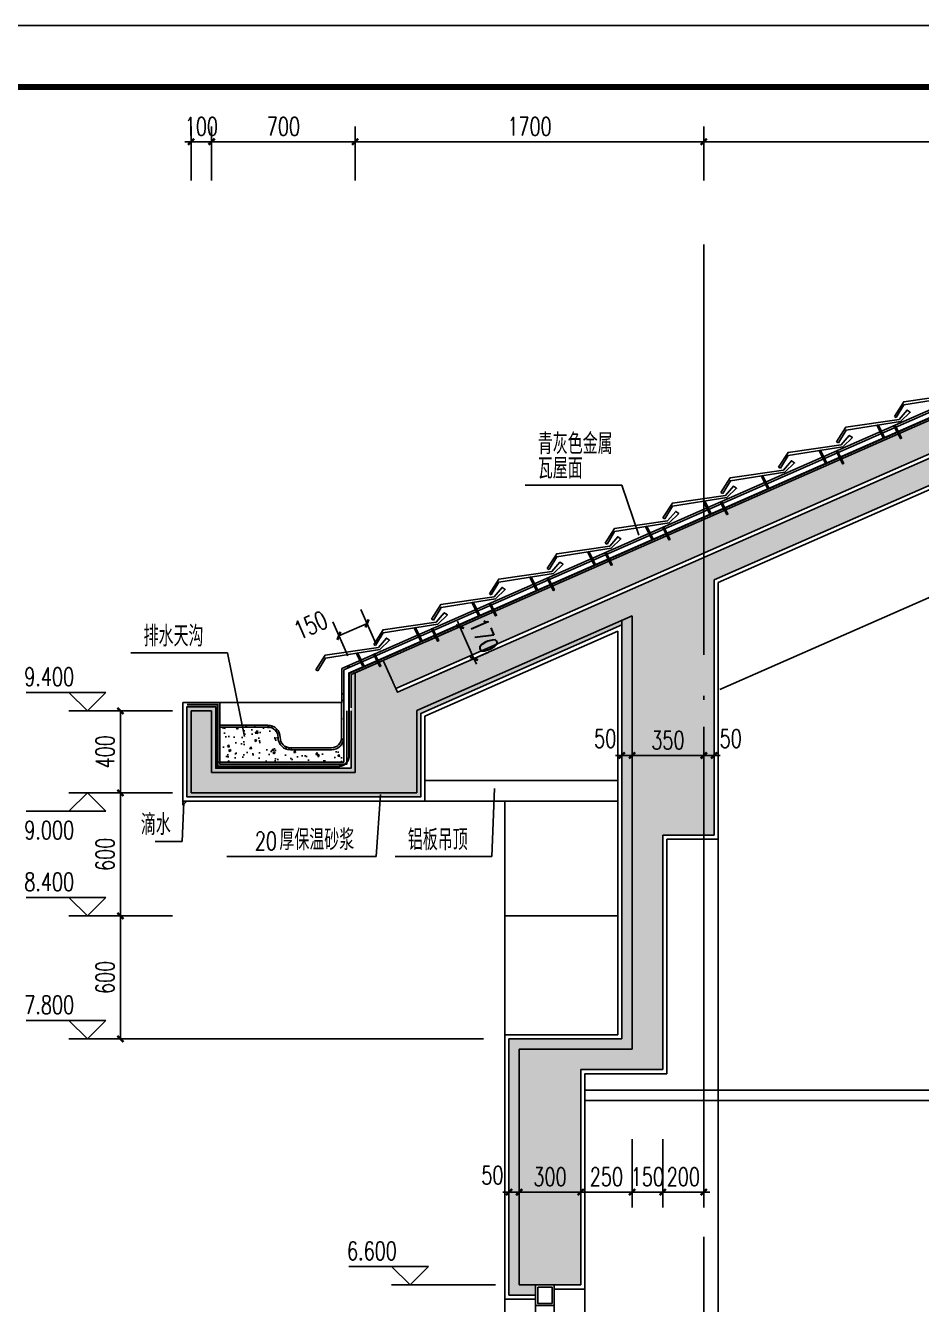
# Model space of a CAD drawing. Extents: x 63793 to 231107, y 20849 to 337643.
# Drawn here: x 143463 to 147831, y 53604 to 59841 of the extents above; entities that cross this region are included whole.
import ezdxf

# ---------------------------------------------------------------- set-up
doc = ezdxf.new("R2010")
doc.units = 0
doc.header["$LTSCALE"] = 1000
doc.header["$MEASUREMENT"] = 0
for name, pattern in [('CONTINOUS', [0]), ('DASH', [0.35, 0.25, -0.1]), ('DOTE', [2.42, 2, -0.2, 0.02, -0.2])]:
    doc.linetypes.add(name, pattern=pattern)
for name, color, linetype in [('AXIS', 3, 'Continuous'), ('DIM_ELEV', 3, 'Continuous'), ('DIM_LEAD', 3, 'Continuous'), ('DOTE', 1, 'DOTE'), ('PUB_DIM', 3, 'Continuous'), ('PUB_TEXT', 7, 'Continuous'), ('PUB_TITLE', 4, 'Continuous'), ('STAIR', 2, 'Continuous'), ('SURFACE', 6, 'Continuous'), ('WALL', 2, 'Continuous'), ('填充', 8, 'Continuous'), ('干挂', 155, 'Continuous'), ('新块$0$WINDOW', 4, 'Continuous')]:
    doc.layers.add(name, color=color, linetype=linetype)
doc.styles.add('_TCH_DIM', font='SIMPLEX', dxfattribs={"bigfont": 'GBCBIG'})
doc.styles.add('_TCH_DIM_T3', font='SIMPLEX', dxfattribs={"width": 0.705882, "bigfont": 'GBCBIG'})
doc.styles.add('DIM_FONT', font='SIMPLEX', dxfattribs={"width": 0.7, "bigfont": 'GBCBIG'})
doc.dimstyles.new('_TCH_ARCH&&30', dxfattribs={"dimtxt": 89.25, "dimasz": 30, "dimexe": 75, "dimexo": 90, "dimgap": 30, "dimtad": 1, "dimdec": 0, "dimzin": 0, "dimdsep": 46, "dimtxsty": '_TCH_DIM_T3', "dimblk": 'ARCHTICK', "dimcen": 0.09, "dimclrt": 7, "dimazin": 2, "dimtfac": 1, "dimtdec": 0, "dimtix": 1, "dimtmove": 2, "dimatfit": 3, "dimldrblk": 'ARCHTICK', "dimfxl": 0, "dimtolj": 1, "dimtzin": 0, "dimarcsym": 0})
doc.dimstyles.new('DIMN30', dxfattribs={"dimscale": 0.3, "dimtxt": 300, "dimasz": 100, "dimexe": 250, "dimexo": 300, "dimgap": 150, "dimtad": 1, "dimdec": 0, "dimzin": 0, "dimdsep": 46, "dimtxsty": 'DIM_FONT', "dimblk": 'ARCHTICK', "dimcen": 0.09, "dimclrt": 7, "dimazin": 2, "dimtfac": 1, "dimtdec": 0, "dimtix": 1, "dimtmove": 2, "dimatfit": 3, "dimfxl": 0, "dimtolj": 1, "dimtzin": 0, "dimarcsym": 0})

# ---------------------------------------------------------------- blocks, each defined once
blk = doc.blocks.new('_ArchTick')
at = {"color": 0, "linetype": 'ByBlock', "const_width": 0.4}
blk.add_lwpolyline([(-0.5, -0.5), (0.5, 0.5)], dxfattribs=at)
blk = doc.blocks.new('*D1566')
at = {"layer": 'Defpoints', "color": 0, "transparency": 16777216}
for p in [(145335, 56801.4), (145649, 56753.8), (145403.4, 56645.8)]:
    blk.add_point(p, dxfattribs=at)
at = {"layer": 'PUB_DIM', "color": 0, "lineweight": -2, "transparency": 16777216}
for p, q in [((145417.3, 56837.6), (145649.2, 56939.6)), ((145580.6, 56909.4), (145568.5, 56936.9)), ((145580.6, 56909.4), (145649, 56753.8)), ((145485.8, 56682), (145717.7, 56784)), ((145649, 56753.8), (145661.1, 56726.3))]:
    blk.add_line(p, q, dxfattribs=at)
at = {"layer": 'PUB_DIM', "color": 0, "lineweight": -2, "transparency": 16777216, "xscale": 30, "yscale": 30, "zscale": 30}
for p, rotation in [((145580.6, 56909.4), 293.7394408380076), ((145649, 56753.8), 113.7394408380076)]:
    blk.add_blockref('_ArchTick', p, dxfattribs=dict(at, rotation=rotation))
at = {"layer": 'PUB_DIM', "color": 7, "transparency": 16777216, "insert": (145697.2, 56867.8), "char_height": 90, "attachment_point": 5, "rotation": 293.73944, "style": 'DIM_FONT'}
blk.add_mtext('\\A1;170', dxfattribs=at)
blk = doc.blocks.new('*D353')
at = {"layer": 'Defpoints', "color": 0, "transparency": 16777216}
for p in [(143924.9, 55498.9), (144205.8, 55498.9), (144205.8, 54898.9)]:
    blk.add_point(p, dxfattribs=at)
at = {"layer": 'PUB_DIM', "color": 0, "lineweight": -2, "transparency": 16777216}
for p, q in [((144115.8, 55498.9), (143849.9, 55498.9)), ((143924.9, 54898.9), (143924.9, 55498.9)), ((144115.8, 54898.9), (143849.9, 54898.9))]:
    blk.add_line(p, q, dxfattribs=at)
at = {"layer": 'PUB_DIM', "color": 0, "lineweight": -2, "transparency": 16777216, "xscale": 30, "yscale": 30, "zscale": 30}
for p, rotation in [((143924.9, 55498.9), 90), ((143924.9, 54898.9), 270)]:
    blk.add_blockref('_ArchTick', p, dxfattribs=dict(at, rotation=rotation))
at = {"layer": 'PUB_DIM', "color": 7, "transparency": 16777216, "insert": (143850.3, 55198.9), "char_height": 89.25, "attachment_point": 5, "rotation": 90, "style": '_TCH_DIM_T3'}
blk.add_mtext('\\A1;600', dxfattribs=at)
blk = doc.blocks.new('*D354')
at = {"layer": 'Defpoints', "color": 0, "transparency": 16777216}
for p in [(143924.9, 56098.9), (144205.8, 56098.9), (144205.8, 55498.9)]:
    blk.add_point(p, dxfattribs=at)
at = {"layer": 'PUB_DIM', "color": 0, "lineweight": -2, "transparency": 16777216}
for p, q in [((144115.8, 56098.9), (143849.9, 56098.9)), ((143924.9, 55498.9), (143924.9, 56098.9)), ((144115.8, 55498.9), (143849.9, 55498.9))]:
    blk.add_line(p, q, dxfattribs=at)
at = {"layer": 'PUB_DIM', "color": 0, "lineweight": -2, "transparency": 16777216, "xscale": 30, "yscale": 30, "zscale": 30}
for p, rotation in [((143924.9, 56098.9), 90), ((143924.9, 55498.9), 270)]:
    blk.add_blockref('_ArchTick', p, dxfattribs=dict(at, rotation=rotation))
at = {"layer": 'PUB_DIM', "color": 7, "transparency": 16777216, "insert": (143850.3, 55798.9), "char_height": 89.25, "attachment_point": 5, "rotation": 90, "style": '_TCH_DIM_T3'}
blk.add_mtext('\\A1;600', dxfattribs=at)
blk = doc.blocks.new('*D355')
at = {"layer": 'Defpoints', "color": 0, "transparency": 16777216}
for p in [(143924.9, 56498.9), (144205.8, 56498.9), (144205.8, 56098.9)]:
    blk.add_point(p, dxfattribs=at)
at = {"layer": 'PUB_DIM', "color": 0, "lineweight": -2, "transparency": 16777216}
for p, q in [((144115.8, 56498.9), (143849.9, 56498.9)), ((143924.9, 56098.9), (143924.9, 56498.9)), ((144115.8, 56098.9), (143849.9, 56098.9))]:
    blk.add_line(p, q, dxfattribs=at)
at = {"layer": 'PUB_DIM', "color": 0, "lineweight": -2, "transparency": 16777216, "xscale": 30, "yscale": 30, "zscale": 30}
for p, rotation in [((143924.9, 56498.9), 90), ((143924.9, 56098.9), 270)]:
    blk.add_blockref('_ArchTick', p, dxfattribs=dict(at, rotation=rotation))
at = {"layer": 'PUB_DIM', "color": 7, "transparency": 16777216, "insert": (143850.3, 56298.9), "char_height": 89.25, "attachment_point": 5, "rotation": 90, "style": '_TCH_DIM_T3'}
blk.add_mtext('\\A1;400', dxfattribs=at)
blk = doc.blocks.new('*D356')
at = {"layer": 'Defpoints', "color": 0, "transparency": 16777216}
for p in [(146369.6, 56510.5), (146419.6, 56510.5), (146419.6, 56281.3)]:
    blk.add_point(p, dxfattribs=at)
at = {"layer": 'PUB_DIM', "color": 0, "lineweight": -2, "transparency": 16777216}
for p, q in [((146369.6, 56420.5), (146369.6, 56206.3)), ((146419.6, 56420.5), (146419.6, 56206.3)), ((146369.6, 56281.3), (146339.6, 56281.3)), ((146369.6, 56281.3), (146419.6, 56281.3)), ((146419.6, 56281.3), (146449.6, 56281.3))]:
    blk.add_line(p, q, dxfattribs=at)
at = {"layer": 'PUB_DIM', "color": 0, "lineweight": -2, "transparency": 16777216, "xscale": 30, "yscale": 30, "zscale": 30}
blk.add_blockref('_ArchTick', (146369.6, 56281.3), dxfattribs=at)
at = {"layer": 'PUB_DIM', "color": 0, "lineweight": -2, "transparency": 16777216, "xscale": 30, "yscale": 30, "zscale": 30, "rotation": 180}
blk.add_blockref('_ArchTick', (146419.6, 56281.3), dxfattribs=at)
at = {"layer": 'PUB_DIM', "color": 7, "transparency": 16777216, "insert": (146288.6, 56363.8), "char_height": 89.25, "attachment_point": 5, "style": '_TCH_DIM_T3'}
blk.add_mtext('\\A1;50', dxfattribs=at)
blk = doc.blocks.new('*D357')
at = {"layer": 'Defpoints', "color": 0, "transparency": 16777216}
for p in [(146419.6, 56510.5), (146769.6, 56510.5), (146769.6, 56281.3)]:
    blk.add_point(p, dxfattribs=at)
at = {"layer": 'PUB_DIM', "color": 0, "lineweight": -2, "transparency": 16777216}
for p, q in [((146419.6, 56420.5), (146419.6, 56206.3)), ((146769.6, 56420.5), (146769.6, 56206.3)), ((146419.6, 56281.3), (146769.6, 56281.3))]:
    blk.add_line(p, q, dxfattribs=at)
at = {"layer": 'PUB_DIM', "color": 0, "lineweight": -2, "transparency": 16777216, "xscale": 30, "yscale": 30, "zscale": 30, "rotation": 180}
blk.add_blockref('_ArchTick', (146419.6, 56281.3), dxfattribs=at)
at = {"layer": 'PUB_DIM', "color": 0, "lineweight": -2, "transparency": 16777216, "xscale": 30, "yscale": 30, "zscale": 30}
blk.add_blockref('_ArchTick', (146769.6, 56281.3), dxfattribs=at)
at = {"layer": 'PUB_DIM', "color": 7, "transparency": 16777216, "insert": (146594.6, 56355.9), "char_height": 89.25, "attachment_point": 5, "style": '_TCH_DIM_T3'}
blk.add_mtext('\\A1;350', dxfattribs=at)
blk = doc.blocks.new('*D358')
at = {"layer": 'Defpoints', "color": 0, "transparency": 16777216}
for p in [(146769.6, 56510.5), (146819.6, 56510.5), (146819.6, 56281.3)]:
    blk.add_point(p, dxfattribs=at)
at = {"layer": 'PUB_DIM', "color": 0, "lineweight": -2, "transparency": 16777216}
for p, q in [((146769.6, 56420.5), (146769.6, 56206.3)), ((146819.6, 56420.5), (146819.6, 56206.3)), ((146769.6, 56281.3), (146739.6, 56281.3)), ((146769.6, 56281.3), (146819.6, 56281.3)), ((146819.6, 56281.3), (146849.6, 56281.3))]:
    blk.add_line(p, q, dxfattribs=at)
at = {"layer": 'PUB_DIM', "color": 0, "lineweight": -2, "transparency": 16777216, "xscale": 30, "yscale": 30, "zscale": 30}
blk.add_blockref('_ArchTick', (146769.6, 56281.3), dxfattribs=at)
at = {"layer": 'PUB_DIM', "color": 0, "lineweight": -2, "transparency": 16777216, "xscale": 30, "yscale": 30, "zscale": 30, "rotation": 180}
blk.add_blockref('_ArchTick', (146819.6, 56281.3), dxfattribs=at)
at = {"layer": 'PUB_DIM', "color": 7, "transparency": 16777216, "insert": (146900.6, 56363.8), "char_height": 89.25, "attachment_point": 5, "style": '_TCH_DIM_T3'}
blk.add_mtext('\\A1;50', dxfattribs=at)
blk = doc.blocks.new('*D360')
at = {"layer": 'Defpoints', "color": 0, "transparency": 16777216}
for p in [(149844.6, 59274.5), (146769.6, 58995.9), (149844.6, 58995.9)]:
    blk.add_point(p, dxfattribs=at)
at = {"layer": 'PUB_DIM', "color": 0, "lineweight": -2, "transparency": 16777216}
for p, q in [((146769.6, 59085.9), (146769.6, 59349.5)), ((149844.6, 59085.9), (149844.6, 59349.5)), ((146769.6, 59274.5), (149844.6, 59274.5))]:
    blk.add_line(p, q, dxfattribs=at)
at = {"layer": 'PUB_DIM', "color": 0, "lineweight": -2, "transparency": 16777216, "xscale": 30, "yscale": 30, "zscale": 30, "rotation": 180}
blk.add_blockref('_ArchTick', (146769.6, 59274.5), dxfattribs=at)
at = {"layer": 'PUB_DIM', "color": 0, "lineweight": -2, "transparency": 16777216, "xscale": 30, "yscale": 30, "zscale": 30}
blk.add_blockref('_ArchTick', (149844.6, 59274.5), dxfattribs=at)
at = {"layer": 'PUB_DIM', "color": 7, "transparency": 16777216, "insert": (148307.1, 59349.2), "char_height": 89.25, "attachment_point": 5, "style": '_TCH_DIM_T3'}
blk.add_mtext('\\A1;3075', dxfattribs=at)
blk = doc.blocks.new('*D361')
at = {"layer": 'Defpoints', "color": 0, "transparency": 16777216}
for p in [(146769.6, 59274.5), (145069.6, 58995.9), (146769.6, 58995.9)]:
    blk.add_point(p, dxfattribs=at)
at = {"layer": 'PUB_DIM', "color": 0, "lineweight": -2, "transparency": 16777216}
for p, q in [((145069.6, 59085.9), (145069.6, 59349.5)), ((146769.6, 59085.9), (146769.6, 59349.5)), ((145069.6, 59274.5), (146769.6, 59274.5))]:
    blk.add_line(p, q, dxfattribs=at)
at = {"layer": 'PUB_DIM', "color": 0, "lineweight": -2, "transparency": 16777216, "xscale": 30, "yscale": 30, "zscale": 30, "rotation": 180}
blk.add_blockref('_ArchTick', (145069.6, 59274.5), dxfattribs=at)
at = {"layer": 'PUB_DIM', "color": 0, "lineweight": -2, "transparency": 16777216, "xscale": 30, "yscale": 30, "zscale": 30}
blk.add_blockref('_ArchTick', (146769.6, 59274.5), dxfattribs=at)
at = {"layer": 'PUB_DIM', "color": 7, "transparency": 16777216, "insert": (145919.6, 59349.2), "char_height": 89.25, "attachment_point": 5, "style": '_TCH_DIM_T3'}
blk.add_mtext('\\A1;1700', dxfattribs=at)
blk = doc.blocks.new('*D362')
at = {"layer": 'Defpoints', "color": 0, "transparency": 16777216}
for p in [(145069.6, 59274.5), (144369.6, 58995.9), (145069.6, 58995.9)]:
    blk.add_point(p, dxfattribs=at)
at = {"layer": 'PUB_DIM', "color": 0, "lineweight": -2, "transparency": 16777216}
for p, q in [((144369.6, 59085.9), (144369.6, 59349.5)), ((145069.6, 59085.9), (145069.6, 59349.5)), ((144369.6, 59274.5), (145069.6, 59274.5))]:
    blk.add_line(p, q, dxfattribs=at)
at = {"layer": 'PUB_DIM', "color": 0, "lineweight": -2, "transparency": 16777216, "xscale": 30, "yscale": 30, "zscale": 30, "rotation": 180}
blk.add_blockref('_ArchTick', (144369.6, 59274.5), dxfattribs=at)
at = {"layer": 'PUB_DIM', "color": 0, "lineweight": -2, "transparency": 16777216, "xscale": 30, "yscale": 30, "zscale": 30}
blk.add_blockref('_ArchTick', (145069.6, 59274.5), dxfattribs=at)
at = {"layer": 'PUB_DIM', "color": 7, "transparency": 16777216, "insert": (144719.6, 59349.2), "char_height": 89.25, "attachment_point": 5, "style": '_TCH_DIM_T3'}
blk.add_mtext('\\A1;700', dxfattribs=at)
blk = doc.blocks.new('*D363')
at = {"layer": 'Defpoints', "color": 0, "transparency": 16777216}
for p in [(144369.6, 59274.5), (144269.6, 58995.9), (144369.6, 58995.9)]:
    blk.add_point(p, dxfattribs=at)
at = {"layer": 'PUB_DIM', "color": 0, "lineweight": -2, "transparency": 16777216}
for p, q in [((144269.6, 59085.9), (144269.6, 59349.5)), ((144369.6, 59085.9), (144369.6, 59349.5)), ((144269.6, 59274.5), (144239.6, 59274.5)), ((144269.6, 59274.5), (144369.6, 59274.5)), ((144369.6, 59274.5), (144399.6, 59274.5))]:
    blk.add_line(p, q, dxfattribs=at)
at = {"layer": 'PUB_DIM', "color": 0, "lineweight": -2, "transparency": 16777216, "xscale": 30, "yscale": 30, "zscale": 30}
blk.add_blockref('_ArchTick', (144269.6, 59274.5), dxfattribs=at)
at = {"layer": 'PUB_DIM', "color": 0, "lineweight": -2, "transparency": 16777216, "xscale": 30, "yscale": 30, "zscale": 30, "rotation": 180}
blk.add_blockref('_ArchTick', (144369.6, 59274.5), dxfattribs=at)
at = {"layer": 'PUB_DIM', "color": 7, "transparency": 16777216, "insert": (144319.6, 59349.2), "char_height": 89.25, "attachment_point": 5, "style": '_TCH_DIM_T3'}
blk.add_mtext('\\A1;100', dxfattribs=at)
blk = doc.blocks.new('*D365')
at = {"layer": 'AXIS', "color": 0, "lineweight": -2, "transparency": 16777216}
for p, q in [((146569.6, 54409.9), (146569.6, 54076.8)), ((146769.6, 54409.9), (146769.6, 54076.8)), ((146569.6, 54151.8), (146539.6, 54151.8)), ((146569.6, 54151.8), (146769.6, 54151.8)), ((146769.6, 54151.8), (146799.6, 54151.8))]:
    blk.add_line(p, q, dxfattribs=at)
at = {"layer": 'Defpoints', "color": 0, "transparency": 16777216}
for p in [(146569.6, 54499.9), (146769.6, 54499.9), (146769.6, 54151.8)]:
    blk.add_point(p, dxfattribs=at)
at = {"layer": 'AXIS', "color": 0, "lineweight": -2, "transparency": 16777216, "xscale": 30, "yscale": 30, "zscale": 30}
blk.add_blockref('_ArchTick', (146569.6, 54151.8), dxfattribs=at)
at = {"layer": 'AXIS', "color": 0, "lineweight": -2, "transparency": 16777216, "xscale": 30, "yscale": 30, "zscale": 30, "rotation": 180}
blk.add_blockref('_ArchTick', (146769.6, 54151.8), dxfattribs=at)
at = {"layer": 'AXIS', "color": 7, "transparency": 16777216, "insert": (146669.6, 54226.4), "char_height": 89.25, "attachment_point": 5, "style": '_TCH_DIM_T3'}
blk.add_mtext('\\A1;200', dxfattribs=at)
blk = doc.blocks.new('*D366')
at = {"layer": 'AXIS', "color": 0, "lineweight": -2, "transparency": 16777216}
for p, q in [((146419.6, 54409.9), (146419.6, 54076.8)), ((146569.6, 54409.9), (146569.6, 54076.8)), ((146419.6, 54151.8), (146389.6, 54151.8)), ((146419.6, 54151.8), (146569.6, 54151.8)), ((146569.6, 54151.8), (146599.6, 54151.8))]:
    blk.add_line(p, q, dxfattribs=at)
at = {"layer": 'Defpoints', "color": 0, "transparency": 16777216}
for p in [(146419.6, 54499.9), (146569.6, 54499.9), (146569.6, 54151.8)]:
    blk.add_point(p, dxfattribs=at)
at = {"layer": 'AXIS', "color": 0, "lineweight": -2, "transparency": 16777216, "xscale": 30, "yscale": 30, "zscale": 30}
blk.add_blockref('_ArchTick', (146419.6, 54151.8), dxfattribs=at)
at = {"layer": 'AXIS', "color": 0, "lineweight": -2, "transparency": 16777216, "xscale": 30, "yscale": 30, "zscale": 30, "rotation": 180}
blk.add_blockref('_ArchTick', (146569.6, 54151.8), dxfattribs=at)
at = {"layer": 'AXIS', "color": 7, "transparency": 16777216, "insert": (146494.6, 54226.4), "char_height": 89.25, "attachment_point": 5, "style": '_TCH_DIM_T3'}
blk.add_mtext('\\A1;150', dxfattribs=at)
blk = doc.blocks.new('*D367')
at = {"layer": 'AXIS', "color": 0, "lineweight": -2, "transparency": 16777216}
for p, q in [((146169.6, 54409.9), (146169.6, 54076.8)), ((146419.6, 54409.9), (146419.6, 54076.8)), ((146169.6, 54151.8), (146419.6, 54151.8))]:
    blk.add_line(p, q, dxfattribs=at)
at = {"layer": 'Defpoints', "color": 0, "transparency": 16777216}
for p in [(146169.6, 54499.9), (146419.6, 54499.9), (146419.6, 54151.8)]:
    blk.add_point(p, dxfattribs=at)
at = {"layer": 'AXIS', "color": 0, "lineweight": -2, "transparency": 16777216, "xscale": 30, "yscale": 30, "zscale": 30, "rotation": 180}
blk.add_blockref('_ArchTick', (146169.6, 54151.8), dxfattribs=at)
at = {"layer": 'AXIS', "color": 0, "lineweight": -2, "transparency": 16777216, "xscale": 30, "yscale": 30, "zscale": 30}
blk.add_blockref('_ArchTick', (146419.6, 54151.8), dxfattribs=at)
at = {"layer": 'AXIS', "color": 7, "transparency": 16777216, "insert": (146294.6, 54226.4), "char_height": 89.25, "attachment_point": 5, "style": '_TCH_DIM_T3'}
blk.add_mtext('\\A1;250', dxfattribs=at)
blk = doc.blocks.new('*D368')
at = {"layer": 'AXIS', "color": 0, "lineweight": -2, "transparency": 16777216}
for p, q in [((145869.6, 54409.9), (145869.6, 54076.8)), ((146169.6, 54409.9), (146169.6, 54076.8)), ((145869.6, 54151.8), (146169.6, 54151.8))]:
    blk.add_line(p, q, dxfattribs=at)
at = {"layer": 'Defpoints', "color": 0, "transparency": 16777216}
for p in [(145869.6, 54499.9), (146169.6, 54499.9), (146169.6, 54151.8)]:
    blk.add_point(p, dxfattribs=at)
at = {"layer": 'AXIS', "color": 0, "lineweight": -2, "transparency": 16777216, "xscale": 30, "yscale": 30, "zscale": 30, "rotation": 180}
blk.add_blockref('_ArchTick', (145869.6, 54151.8), dxfattribs=at)
at = {"layer": 'AXIS', "color": 0, "lineweight": -2, "transparency": 16777216, "xscale": 30, "yscale": 30, "zscale": 30}
blk.add_blockref('_ArchTick', (146169.6, 54151.8), dxfattribs=at)
at = {"layer": 'AXIS', "color": 7, "transparency": 16777216, "insert": (146019.6, 54226.4), "char_height": 89.25, "attachment_point": 5, "style": '_TCH_DIM_T3'}
blk.add_mtext('\\A1;300', dxfattribs=at)
blk = doc.blocks.new('*D369')
at = {"layer": 'AXIS', "color": 0, "lineweight": -2, "transparency": 16777216}
for p, q in [((145819.6, 54409.9), (145819.6, 54076.8)), ((145869.6, 54409.9), (145869.6, 54076.8)), ((145819.6, 54151.8), (145789.6, 54151.8)), ((145819.6, 54151.8), (145869.6, 54151.8)), ((145869.6, 54151.8), (145899.6, 54151.8))]:
    blk.add_line(p, q, dxfattribs=at)
at = {"layer": 'Defpoints', "color": 0, "transparency": 16777216}
for p in [(145819.6, 54499.9), (145869.6, 54499.9), (145869.6, 54151.8)]:
    blk.add_point(p, dxfattribs=at)
at = {"layer": 'AXIS', "color": 0, "lineweight": -2, "transparency": 16777216, "xscale": 30, "yscale": 30, "zscale": 30}
blk.add_blockref('_ArchTick', (145819.6, 54151.8), dxfattribs=at)
at = {"layer": 'AXIS', "color": 0, "lineweight": -2, "transparency": 16777216, "xscale": 30, "yscale": 30, "zscale": 30, "rotation": 180}
blk.add_blockref('_ArchTick', (145869.6, 54151.8), dxfattribs=at)
at = {"layer": 'AXIS', "color": 7, "transparency": 16777216, "insert": (145738.6, 54234.3), "char_height": 89.25, "attachment_point": 5, "style": '_TCH_DIM_T3'}
blk.add_mtext('\\A1;50', dxfattribs=at)
blk = doc.blocks.new('*D370')
at = {"layer": 'Defpoints', "color": 0, "transparency": 16777216}
for p in [(145127.6, 56925.2), (145206.9, 56745), (145069.6, 56684.7)]:
    blk.add_point(p, dxfattribs=at)
at = {"layer": 'PUB_DIM', "color": 0, "lineweight": -2, "transparency": 16777216}
for p, q in [((145170.6, 56827.4), (145097.4, 56993.8)), ((145033.3, 56767), (144960.1, 56933.5)), ((144990.3, 56864.8), (145127.6, 56925.2))]:
    blk.add_line(p, q, dxfattribs=at)
at = {"layer": 'PUB_DIM', "color": 0, "lineweight": -2, "transparency": 16777216, "xscale": 30, "yscale": 30, "zscale": 30}
for p, rotation in [((145127.6, 56925.2), 23.73944083800043), ((144990.3, 56864.8), 203.7394408380004)]:
    blk.add_blockref('_ArchTick', p, dxfattribs=dict(at, rotation=rotation))
at = {"layer": 'PUB_DIM', "color": 7, "transparency": 16777216, "insert": (144852.6, 56917.3), "char_height": 89.25, "attachment_point": 5, "rotation": 23.73944, "style": '_TCH_DIM_T3'}
blk.add_mtext('\\A1;150', dxfattribs=at)

msp = doc.modelspace()

# ---------------------------------------------------------------- hatches: boundary and pattern name
at = {"layer": '填充'}
h = msp.add_hatch(dxfattribs=at)
h.set_pattern_fill('钢筋混凝土', color=256, scale=30, style=0)
h.set_pattern_definition([(45, (-55094.36, 196788.39), (-53.033009, 53.033009), []), (50, (-55094.36, 196788.39), (215.17805, -18.82564), [22.5, -247.5]), (355, (-55094.36, 196788.4), (-41.6254, 225.65764), [18, -198]), (100.4514, (-55076.43, 196786.82), (173.55281, 206.83186), [19.12206, -210.34263]), (46.1842, (-55094.36, 196848.4), (320.17231, -49.6557), [33.75, -371.25]), (96.6356, (-55067.68, 196844.25), (280.3988, 292.23536), [28.6831, -315.5139]), (351.1842, (-55094.36, 196848.4), (280.3986, 292.2356), [27, -297]), (21, (-55064.36, 196833.39), (179.07212, -120.78567), [22.5, -247.5]), (326, (-55064.36, 196833.4), (72.9946, 217.54501), [18, -198]), (71.4514, (-55049.44, 196823.32), (252.06679, 96.75915), [19.12206, -210.34263]), (37.5, (-55094.36, 196788.39), (3.647957, 99.868156), [0, -195.6, 0, -201, 0, -198.75]), (7.5, (-55094.36, 196788.39), (78.92086, 118.323514), [0, -114.6, 0, -191.1, 0, -75.75]), (327.5, (-55161.26, 196788.39), (160.14673, -6.766462), [0, -75, 0, -234, 0, -310.5]), (317.5, (-55191.26, 196788.39), (174.95585, 30.031495), [0, -97.5, 0, -155.4, 0, -220.5])])
h.paths.add_polyline_path([(146819.6, 57137.5), (146769.6, 57115.5), (146769.6, 55892.7), (146819.6, 55892.7)], flags=17)
h.paths.add_polyline_path([(146769.6, 57115.5), (146719.6, 57093.5), (146719.6, 55892.7), (146769.6, 55892.7)], flags=17)
h.paths.add_polyline_path([(146569.6, 55892.7), (146419.6, 55892.7), (146419.6, 55148.9), (146569.6, 55148.9)])
h.paths.add_polyline_path([(146169.6, 51898.9), (145869.6, 51898.9), (145869.6, 50698.9), (146169.6, 50698.9), (146169.6, 50698.9)])
h.paths.add_polyline_path([(150144.6, 58478.9), (150597.6, 58478.9), (150597.6, 58598.9), (149944.6, 58598.9), (149944.6, 58998.9), (149844.6, 58998.9), (149844.6, 58899.5), (149876.7, 58899.5), (149876.7, 58888.9), (149844.6, 58888.9), (149844.6, 58598.9), (145275.3, 56589.4), (145206.9, 56745), (145185.9, 56735.8), (145194.9, 56717.7), (145189.1, 56714.8), (145179.9, 56733.2), (145069.6, 56684.7), (145069.6, 56498.9), (145069.6, 56198.9), (144369.6, 56198.9), (144369.6, 56498.9), (144269.6, 56498.9), (144269.6, 56098.9), (145369.6, 56098.9), (145369.6, 56499.8), (146419.6, 56961.6), (146419.6, 55892.7), (146719.6, 55892.7), (146719.6, 57093.5), (149844.6, 58467.9), (149844.6, 57998.9), (150144.6, 57998.9)])
h.paths.add_polyline_path([(146466.1, 56438.8), (146673.1, 56438.8), (146673.1, 56303.8), (146466.1, 56303.8)], flags=24)
h.paths.add_polyline_path([(145916.1, 54309.3), (146123.1, 54309.3), (146123.1, 54174.3), (145916.1, 54174.3)], flags=24)
h.paths.add_polyline_path([(146569.6, 54748.9), (146569.6, 55148.9), (146419.6, 55148.9), (146419.6, 54848.9), (145869.6, 54848.9), (145869.6, 53698.9), (146169.6, 53698.9), (146169.6, 54748.9)])
at = {"layer": '填充', "linetype": 'CONTINOUS'}
h = msp.add_hatch(dxfattribs=at)
h.set_pattern_fill('HONEY', color=256, scale=15, style=0)
h.set_pattern_definition([(0, (-55094.361, 196788.39), (35.71875, 20.622225), [23.8125, -47.625]), (120, (-55094.361, 196788.39), (-35.7187457, 20.6222324), [23.8125, -47.625]), (60, (-55094.361, 196788.39), (4.3e-06, 41.2444574), [-47.625, 23.8125])])
h.paths.add_polyline_path([(145869.6, 51898.9), (145949.6, 51898.9), (145949.6, 51948.9), (145819.6, 51948.9), (145819.6, 50648.9), (145949.6, 50648.9), (145949.6, 50698.9), (145869.6, 50698.9)])
h.paths.add_polyline_path([(146419.6, 56961.6), (146369.6, 56939.6), (146369.6, 54898.9), (145819.6, 54898.9), (145819.6, 53648.9), (145949.6, 53648.9), (145949.6, 53698.9), (145869.6, 53698.9), (145869.6, 54848.9), (146419.6, 54848.9), (146419.6, 55148.9)])
h.paths.add_polyline_path([(149844.6, 58620.8), (149844.6, 58784.7), (148177.2, 58051.4), (148198.4, 57896.8)])
h.paths.add_polyline_path([(145206.8, 56745), (145273.9, 56610.7), (148198.4, 57896.8), (148177.2, 58051.4)])
at = {"layer": '填充'}
h = msp.add_hatch(dxfattribs=at)
h.set_pattern_fill('加气混凝土', color=256, scale=5, style=0)
h.set_pattern_definition([(0, (-63593.44, 196062.41), (30, 60), [0, -60]), (0, (-63628.54, 196054.31), (30, 60), [0, -60]), (0, (-63609.04, 196053.71), (30, 60), [0, -60]), (0, (-63587.74, 196071.41), (30, 60), [0, -60]), (0, (-63612.64, 196050.71), (30, 60), [0, -60]), (0, (-63581.74, 196109.21), (30, 60), [0, -60]), (0, (-63600.04, 196104.41), (30, 60), [0, -60]), (0, (-63590.44, 196096.91), (30, 60), [0, -60]), (0, (-63639.34, 196095.71), (30, 60), [0, -60]), (0, (-63609.94, 196093.01), (30, 60), [0, -60]), (0, (-63621.34, 196077.71), (30, 60), [0, -60]), (0, (-63620.74, 196055.21), (30, 60), [0, -60]), (0, (-63598.24, 196052.81), (30, 60), [0, -60]), (0, (-63581.74, 196079.21), (30, 60), [0, -60]), (0, (-63637.84, 196069.91), (30, 60), [0, -60]), (0, (-63632.74, 196080.11), (30, 60), [0, -60]), (0, (-63609.34, 196075.91), (30, 60), [0, -60]), (0, (-63617.74, 196067.21), (30, 60), [0, -60]), (0, (-63622.54, 196087.01), (30, 60), [0, -60]), (0, (-63615.04, 196109.51), (30, 60), [0, -60]), (0, (-63635.44, 196057.31), (30, 60), [0, -60]), (0, (-63602.44, 196097.21), (30, 60), [0, -60]), (0, (-63630.34, 196098.11), (30, 60), [0, -60]), (0, (-63635.14, 196105.91), (30, 60), [0, -60]), (130.601294, (-63585.4275, 196090.4225), (-149.999998343, 180.000000787), [2.634155, -1103.7111]), (18.434949, (-63589.713, 196091.565), (149.99999945, 59.99999956), [2.710524, -376.76279]), (90, (-63589.713, 196088.994), (30, 60), [2.571428, -117.428565]), (161.565051, (-63587.142, 196088.137), (-150.00000076, 59.99999553), [2.710524, -376.76279]), (53.1301023, (-63587.142, 196088.137), (30.00000006, 60), [2.857143, -297.14285]), (135, (-63584.856, 196057.565), (-30.0000036, 59.999996), [2.424366, -167.28126]), (45, (-63588.285, 196057.565), (29.9999998, 59.9999998), [2.424366, -167.28126]), (135, (-63586.57, 196055.851), (-30.0000036, 59.999996), [2.424366, -167.28126]), (45, (-63586.57, 196055.851), (29.9999998, 59.9999998), [2.424366, -167.28126]), (116.56505, (-63613.713, 196097.85), (-5e-06, 119.999997), [3.194383, -63.88765]), (180, (-63615.14, 196100.71), (-30, 60), [3.428572, -56.571425]), (63.43495, (-63620, 196097.85), (3e-07, 119.999999), [3.194383, -63.88765]), (116.56505, (-63618.57, 196094.994), (-5e-06, 119.999997), [3.194383, -63.88765]), (0, (-63618.57, 196094.994), (30, 60), [3.428572, -56.571425]), (63.43495, (-63615.14, 196094.994), (3e-07, 119.999999), [3.194383, -63.88765]), (107.102728, (-63591.1418, 196077.5654), (-89.99999656, 300.000000484), [3.886135, -1628.29025]), (143.972626, (-63592.2846, 196081.2797), (-569.99999277, 419.999999525), [3.886135, -812.202]), (180, (-63595.43, 196083.565), (-30, 60), [3.714286, -56.28571]), (36.0273733, (-63602.2846, 196081.2797), (569.99999579, 419.99999547), [3.886135, -812.202]), (71.565051, (-63603.4275, 196077.851), (90.00000046, 299.9999995), [3.614032, -375.85928]), (107.102728, (-63602.2846, 196074.1368), (-89.99999656, 300.000000484), [3.886135, -1628.29025]), (143.972626, (-63599.142, 196071.851), (-569.99999277, 419.999999525), [3.886135, -812.202]), (0, (-63599.14, 196071.85), (30, 60), [3.714286, -56.28571]), (36.0273733, (-63595.4275, 196071.851), (569.99999579, 419.99999547), [3.886135, -812.202]), (71.565051, (-63592.285, 196074.137), (90.00000046, 299.9999995), [3.614032, -375.85928]), (150.255118, (-63590.57, 196105.5654), (-90.00000021, 59.99999926), [2.303502, -481.43196]), (90, (-63592.57, 196104.423), (30, 60), [2.285714, -117.714275]), (29.7448813, (-63592.57, 196104.4225), (90.00000005, 59.99999972), [2.303502, -481.43196]), (116.56505, (-63604.57, 196062.994), (-5e-06, 119.999997), [3.194383, -63.88765]), (168.690067, (-63605.999, 196065.851), (-270.0000002, 59.9999985), [2.913725, -608.96855]), (41.1859251, (-63611.1418, 196064.4225), (749.999995456, 659.99999423), [3.037184, -1272.5802]), (90, (-63611.142, 196061.565), (30, 60), [2.857143, -117.14285]), (138.814074, (-63608.856, 196059.5654), (-749.99998667, 660.000004204), [3.037184, -1272.5802]), (16.6992442, (-63608.856, 196059.5654), (989.999992552, 299.999996858), [2.982945, -1249.85375]), (60.9453959, (-63605.999, 196060.4225), (29.99999992, 59.99999947), [2.941609, -1232.53395]), (109.983106, (-63629.7132, 196088.1368), (-150.000000565, 419.999998889), [3.3442, -1401.21975]), (155.556045, (-63630.856, 196091.2797), (-390.000001487, 179.99999626), [3.452299, -1446.51315]), (24.4439547, (-63637.1418, 196091.2797), (390.000000195, 179.999999134), [3.452299, -1446.51315]), (70.0168934, (-63638.2846, 196088.1368), (150.000000452, 419.999998958), [3.3442, -1401.21975]), (109.983106, (-63637.1418, 196084.994), (-150.000000565, 419.999998889), [3.3442, -1401.21975]), (160.016893, (-63633.999, 196083.851), (-150.00000009, 59.99999727), [3.3442, -698.93775]), (19.9831065, (-63633.999, 196083.851), (149.99999918, 59.9999999), [3.3442, -698.93775]), (70.0168934, (-63630.856, 196084.994), (150.000000452, 419.999998958), [3.3442, -1401.21975]), (122.005383, (-63607.4275, 196082.708), (-30.00000403, 59.99999694), [2.695423, -563.3434]), (18.434949, (-63611.4275, 196084.137), (149.99999945, 59.99999956), [2.710524, -376.76279]), (90, (-63611.427, 196081.565), (30, 60), [2.571428, -117.428565]), (161.565051, (-63608.856, 196080.708), (-150.00000076, 59.99999553), [2.710524, -376.76279]), (54.4623222, (-63608.856, 196080.7083), (209.999999696, 299.99999955), [2.457807, -1029.82115]), (116.56505, (-63624.856, 196068.137), (-5e-06, 119.999997), [3.194383, -63.88765]), (180, (-63626.285, 196070.994), (-30, 60), [3.142857, -56.85714]), (59.0362434, (-63631.142, 196068.137), (30.0000001, 59.99999971), [3.331973, -696.3822]), (120.963756, (-63629.4275, 196065.2797), (-30.0000041, 59.99999724), [3.331973, -696.3822]), (0, (-63629.43, 196065.28), (30, 60), [3.142857, -56.85714]), (63.43495, (-63626.285, 196065.28), (3e-07, 119.999999), [3.194383, -63.88765])])
h.paths.add_polyline_path([(145389.6, 56486.7), (146369.6, 56917.7), (146369.6, 56939.6), (145369.6, 56499.8), (145369.6, 56098.9), (144269.6, 56098.9), (144269.6, 56498.9), (144369.6, 56498.9), (144369.6, 56198.9), (145069.6, 56198.9), (145069.6, 56498.9), (145069.6, 56684.7), (145050.5, 56676.3), (145049.6, 56514), (145049.6, 56218.9), (144389.6, 56218.9), (144389.6, 56518.9), (144249.6, 56518.9), (144249.6, 56078.9), (145389.6, 56078.9)])
h = msp.add_hatch(dxfattribs=at)
h.set_pattern_fill('混凝土', color=256, scale=15, style=0)
h.set_pattern_definition([(50, (-63611.14, 196080.71), (107.589027, -9.41282), [11.25, -123.75]), (355, (-63611.14, 196080.71), (-20.8127, 112.82882), [9, -99]), (100.4514, (-63602.18, 196079.92), (86.776407, 103.41593), [9.56103, -105.171317]), (46.1842, (-63611.14, 196110.71), (160.08616, -24.82785), [16.875, -185.625]), (96.6356, (-63597.8, 196108.64), (140.19941, 146.11768), [14.34154, -157.75695]), (351.1842, (-63611.14, 196110.7), (140.19929, 146.11779), [13.5, -148.5]), (21, (-63596.14, 196103.21), (89.536058, -60.392834), [11.25, -123.75]), (326, (-63596.14, 196103.21), (36.4973, 108.772507), [9, -99]), (71.4514, (-63588.68, 196098.18), (126.033394, 48.379575), [9.56103, -105.171317]), (37.5, (-63611.14, 196080.71), (1.8239783, 49.934078), [0, -97.8, 0, -100.5, 0, -99.375]), (7.5, (-63611.14, 196080.71), (39.460431, 59.161757), [0, -57.3, 0, -95.55, 0, -37.875]), (327.5, (-63644.59, 196080.71), (80.0733654, -3.383231), [0, -37.5, 0, -117, 0, -155.25]), (317.5, (-63659.59, 196080.71), (87.477925, 15.015747), [0, -48.75, 0, -77.7, 0, -110.25])])
h.paths.add_polyline_path([(145013.9, 56696.3), (145013.9, 56698.4), (145097.2, 56735.1), (145092.8, 56744), (145003.9, 56705), (145003.7, 56368.9, -0.417426), (144953.1, 56319), (144753.7, 56319, -0.414214), (144703.7, 56368.9), (144703.7, 56368.8, 0.414214), (144643.7, 56428.8), (144519.5, 56428.8), (144521.6, 56418.8), (144409.6, 56418.8), (144409.6, 56249), (145013.7, 56249)])
h.paths.add_polyline_path([(144693.7, 56368.8, 0.00003), (144693.7, 56368.8, -0.000643), (144693.7, 56368.9)], flags=16)
h.paths.add_polyline_path([(144953.7, 56309, 0.414206), (145013.7, 56368.9, -0.417153), (144953.1, 56309)], flags=16)

# ---------------------------------------------------------------- linework, layer by layer
for p, q in [((145003.9, 56705), (149824.6, 58825)), ((145013.9, 56698.4), (149824.6, 58814.1)), ((146847.6, 56603.6), (149974.9, 57978.9)), ((145003.9, 56705), (145003.7, 56368.9)), ((145003.9, 56703.8), (145003.7, 56368.9)), ((145013.9, 56698.4), (145013.7, 56248.9)), ((145013.9, 56696.3), (145013.7, 56249)), ((145003.8, 56538.9), (144409.6, 56538.9)), ((144643.7, 56428.8), (144409.6, 56428.8)), ((144643.7, 56418.8), (144409.6, 56418.8)), ((144693.7, 56368.8), (144693.7, 56368.9)), ((144703.7, 56368.8), (144703.7, 56368.9)), ((144753.7, 56319), (144953.7, 56319)), ((144753.7, 56309), (144953.7, 56309)), ((144399.6, 56248.9), (145013.7, 56248.9)), ((145409.6, 56158.9), (146349.6, 56158.9)), ((145409.6, 56058.9), (146349.6, 56058.9)), ((146839.6, 55872.7), (146839.6, 50848.9))]:
    msp.add_line(p, q)
at = {"color": 4}
for p, q in [((146369.6, 54898.9), (146369.6, 56939.6)), ((145819.6, 53648.9), (145819.6, 54898.9)), ((145819.6, 54898.9), (146369.6, 54898.9)), ((145949.6, 53648.9), (145819.6, 53648.9))]:
    msp.add_line(p, q, dxfattribs=at)
at = {"color": 6}
msp.add_line((144115.8, 54898.9), (145695.5, 54898.9), dxfattribs=at)
at = {"color": 42}
for p, q in [((150597.6, 54648.9), (146189.6, 54648.9)), ((150597.6, 54598.9), (146189.6, 54598.9))]:
    msp.add_line(p, q, dxfattribs=at)
at = {"color": 6, "linetype": 'DASH', "ltscale": 0.5, "const_width": 10}
msp.add_lwpolyline([(149844.6, 58795.6), (145039.6, 56682.4), (145039.6, 56278.9, -0.414214), (144989.6, 56228.9), (144399.6, 56228.9), (144399.6, 56528.9), (144249.6, 56528.9)], format="xyb", dxfattribs=at)
at = {"color": 4}
msp.add_lwpolyline([(145049.6, 56498.9), (145049.6, 56218.9), (144389.6, 56218.9), (144389.6, 56518.9), (144249.6, 56518.9), (144249.6, 56078.9), (145389.6, 56078.9), (145389.6, 56486.7), (146369.6, 56917.7)], dxfattribs=at)
at = {"color": 6}
for points in [[(144229.6, 56058.9), (144249.6, 56058.9), (144229.6, 56038.9), (144229.6, 56058.9)], [(146839.6, 55872.7), (146589.6, 55872.7), (146589.6, 54728.9)]]:
    msp.add_lwpolyline(points, dxfattribs=at)
for points in [[(145799.6, 55498.9), (145799.6, 56058.9)], [(146349.6, 55498.9), (145799.6, 55498.9), (145799.6, 54918.9)]]:
    msp.add_lwpolyline(points)
for centre, radius, start, end in [((144643.7, 56368.8), 60, 0, 90), ((144645.3, 56370.5), 48.4, 358.02994, 91.97006), ((144753.7, 56368.9), 60, 180, 270), ((144753.7, 56368.9), 50, 180, 270), ((144953.7, 56368.9), 50, 270, 0), ((144953.7, 56368.9), 60, 270, 0), ((144953.7, 56368.9), 50, 270, 0), ((144953.7, 56368.9), 60, 270, 0)]:
    msp.add_arc(centre, radius, start, end)
at = {"layer": 'DIM_ELEV'}
for p, q in [((143853.9, 56588.9), (143465.1, 56588.9)), ((143763.9, 56498.9), (143673.9, 56588.9)), ((143763.9, 56498.9), (143853.9, 56588.9)), ((144179.6, 56498.9), (143673.9, 56498.9)), ((143763.9, 56098.9), (143673.9, 56008.9)), ((144179.6, 56098.9), (143673.9, 56098.9)), ((143763.9, 56098.9), (143853.9, 56008.9)), ((143853.9, 56008.9), (143465.1, 56008.9)), ((143853.9, 55588.9), (143465.1, 55588.9)), ((143763.9, 55498.9), (143673.9, 55588.9)), ((143763.9, 55498.9), (143853.9, 55588.9)), ((144179.6, 55498.9), (143673.9, 55498.9)), ((143853.9, 54988.9), (143465.1, 54988.9)), ((143763.9, 54898.9), (143673.9, 54988.9)), ((143763.9, 54898.9), (143853.9, 54988.9)), ((144179.6, 54898.9), (143673.9, 54898.9)), ((145427.5, 53788.9), (145038.7, 53788.9)), ((145337.5, 53698.9), (145247.5, 53788.9)), ((145337.5, 53698.9), (145427.5, 53788.9)), ((145753.2, 53698.9), (145247.5, 53698.9))]:
    msp.add_line(p, q, dxfattribs=at)
at = {"layer": 'DIM_LEAD'}
for p, q in [((146369.1, 57599.7), (145898.5, 57599.7)), ((146452.8, 57355.1), (146369.1, 57599.7)), ((146369.1, 57599.7), (146369.1, 57599.7)), ((144447, 56781.3), (143976.5, 56781.3)), ((144530.7, 56374.1), (144447, 56781.3)), ((144447, 56781.3), (144447, 56781.3)), ((145192.8, 56091), (145172.4, 55787.8)), ((145748.2, 56120.1), (145735.5, 55787.8)), ((144233.5, 56052), (144226.2, 55861.7)), ((144226.2, 55861.7), (144093.6, 55861.7)), ((144226.2, 55861.7), (144226.2, 55861.7)), ((145172.4, 55787.8), (144444.5, 55787.8)), ((145172.4, 55787.8), (145172.4, 55787.8)), ((145735.5, 55787.8), (145264.9, 55787.8)), ((145735.5, 55787.8), (145735.5, 55787.8))]:
    msp.add_line(p, q, dxfattribs=at)
at = {"layer": 'DOTE', "linetype": 'DOTE'}
msp.add_line((146769.6, 58772.8), (146769.6, 49319.2), dxfattribs=at)
at = {"layer": 'PUB_TITLE'}
msp.add_lwpolyline([(139054.7, 47241.1), (165814.7, 47241.1), (165814.7, 59841.1), (139054.7, 59841.1)], close=True, dxfattribs=at)
at = {"layer": 'PUB_TITLE', "const_width": 30}
msp.add_lwpolyline([(139804.7, 47541.1), (165514.7, 47541.1), (165514.7, 59541.1), (139804.7, 59541.1)], close=True, dxfattribs=at)
at = {"layer": 'STAIR', "linetype": 'CONTINOUS'}
msp.add_line((144409.6, 56249), (145013.7, 56249), dxfattribs=at)
at = {"layer": 'SURFACE'}
msp.add_line((145949.6, 53628.9), (145799.6, 53628.9), dxfattribs=at)
for points in [[(149844.6, 58784.7), (145050.5, 56676.3), (145049.6, 56514)], [(145267.3, 56607.7), (149844.6, 58620.8)], [(146839.6, 55872.7), (146839.6, 57124.4), (149824.6, 58437.2)], [(145029.6, 56498.9), (145029.6, 56238.9), (144409.6, 56238.9), (144409.6, 56538.9), (144229.6, 56538.9), (144229.6, 56058.9), (145409.6, 56058.9), (145409.6, 56473.7), (146349.6, 56887.1), (146349.6, 54918.9), (145799.6, 54918.9), (145799.6, 53628.9)], [(146039.6, 53678.9), (146189.6, 53678.9), (146189.6, 54728.9), (146589.6, 54728.9)]]:
    msp.add_lwpolyline(points, dxfattribs=at)
at = {"layer": 'WALL'}
for p, q in [((146819.6, 57137.5), (149844.6, 58467.9)), ((146819.6, 55892.7), (146819.6, 57137.5)), ((145369.6, 56499.8), (146419.6, 56961.6)), ((146419.6, 55148.9), (146419.6, 56961.6)), ((144269.6, 56098.9), (144269.6, 56498.9)), ((144369.6, 56498.9), (144269.6, 56498.9)), ((144369.6, 56198.9), (144369.6, 56498.9)), ((145069.6, 56198.9), (145069.6, 56498.9)), ((145369.6, 56098.9), (145369.6, 56499.8)), ((145069.6, 56198.9), (144369.6, 56198.9)), ((145369.6, 56098.9), (144269.6, 56098.9)), ((146819.6, 55892.7), (146569.6, 55892.7)), ((146569.6, 54748.9), (146569.6, 55892.7)), ((146419.6, 54848.9), (146419.6, 55148.9)), ((145869.6, 53698.9), (145869.6, 54848.9)), ((145869.6, 54848.9), (146419.6, 54848.9)), ((146169.6, 53698.9), (146169.6, 54748.9)), ((146169.6, 54748.9), (146569.6, 54748.9)), ((146169.6, 53798.9), (146169.6, 53698.9)), ((145869.6, 53698.9), (146169.6, 53698.9))]:
    msp.add_line(p, q, dxfattribs=at)
for points in [[(145069.6, 56498.9), (145069.6, 56684.7), (145206.9, 56745), (145275.3, 56589.4), (149844.6, 58598.9)], [(145869.6, 53698.9), (145869.6, 53698.9), (146169.6, 53698.9)], [(146169.6, 53698.9), (146169.6, 53698.9)]]:
    msp.add_lwpolyline(points, dxfattribs=at)
at = {"layer": '干挂'}
for p, q in [((147698.7, 57933.7), (147708.1, 57929.5)), ((147416.6, 57810.2), (147426, 57806)), ((147134.5, 57686.7), (147143.9, 57682.4)), ((146852.4, 57563.1), (146861.8, 57558.9)), ((146570.3, 57439.6), (146579.7, 57435.4)), ((146288.2, 57316.1), (146297.6, 57311.9)), ((146006.1, 57192.6), (146015.5, 57188.3)), ((145724, 57069), (145733.4, 57064.8)), ((145441.9, 56945.5), (145451.3, 56941.3)), ((145159.8, 56822), (145169.2, 56817.7)), ((144877.7, 56698.4), (144887.1, 56694.2))]:
    msp.add_line(p, q, dxfattribs=at)
for points in [[(147708.1, 57929.5), (147745.2, 57991.6), (148011, 58033.4), (148058.1, 58078.5), (148042.9, 58089.1), (148003.8, 58043.9), (147744.8, 58006.4), (147698.7, 57933.7)], [(147426, 57806), (147463.1, 57868.1), (147728.9, 57909.8), (147776, 57954.9), (147760.8, 57965.5), (147721.7, 57920.4), (147462.7, 57882.9), (147416.6, 57810.2)], [(147143.9, 57682.4), (147181, 57744.6), (147446.8, 57786.3), (147493.9, 57831.4), (147478.7, 57842), (147439.6, 57796.9), (147180.6, 57759.3), (147134.5, 57686.7)], [(146861.8, 57558.9), (146898.9, 57621), (147164.7, 57662.8), (147211.8, 57707.9), (147196.6, 57718.5), (147157.5, 57673.3), (146898.5, 57635.8), (146852.4, 57563.1)], [(146579.7, 57435.4), (146616.8, 57497.5), (146882.6, 57539.2), (146929.7, 57584.4), (146914.5, 57594.9), (146875.4, 57549.8), (146616.4, 57512.3), (146570.3, 57439.6)], [(146297.6, 57311.9), (146334.7, 57374), (146600.5, 57415.7), (146647.6, 57460.8), (146632.4, 57471.4), (146593.3, 57426.3), (146334.3, 57388.7), (146288.2, 57316.1)], [(146015.5, 57188.3), (146052.6, 57250.5), (146318.4, 57292.2), (146365.5, 57337.3), (146350.3, 57347.9), (146311.2, 57302.7), (146052.2, 57265.2), (146006.1, 57192.6)], [(145733.4, 57064.8), (145770.5, 57126.9), (146036.3, 57168.6), (146083.4, 57213.8), (146068.2, 57224.3), (146029.1, 57179.2), (145770.1, 57141.7), (145724, 57069)], [(145451.3, 56941.3), (145488.4, 57003.4), (145754.2, 57045.1), (145801.3, 57090.2), (145786.1, 57100.8), (145747, 57055.7), (145488, 57018.1), (145441.9, 56945.5)], [(145169.2, 56817.7), (145206.3, 56879.9), (145472.1, 56921.6), (145519.2, 56966.7), (145504, 56977.3), (145464.9, 56932.1), (145205.9, 56894.6), (145159.8, 56822)], [(144887.1, 56694.2), (144924.2, 56756.3), (145190, 56798.1), (145237.1, 56843.2), (145221.9, 56853.7), (145182.8, 56808.6), (144923.8, 56771.1), (144877.7, 56698.4)]]:
    msp.add_lwpolyline(points, dxfattribs=at)
for points in [[(147614.3, 57890.5), (147620.1, 57893.4), (147650.1, 57833.5), (147644.3, 57830.6)], [(147698, 57886.4), (147703.8, 57889.4), (147733.8, 57829.5), (147727.9, 57826.6)], [(147332.2, 57766.9), (147338, 57769.9), (147368, 57710), (147362.2, 57707.1)], [(147415.9, 57762.9), (147421.7, 57765.8), (147451.7, 57706), (147445.9, 57703)], [(147050.1, 57643.4), (147055.9, 57646.4), (147085.9, 57586.5), (147080.1, 57583.5)], [(146768, 57519.9), (146773.8, 57522.8), (146803.8, 57462.9), (146798, 57460)], [(146851.7, 57515.8), (146857.5, 57518.8), (146887.5, 57458.9), (146881.7, 57456)], [(146485.9, 57396.4), (146491.7, 57399.3), (146521.7, 57339.4), (146515.9, 57336.5)], [(146569.6, 57392.3), (146575.4, 57395.3), (146605.4, 57335.4), (146599.6, 57332.4)], [(146203.8, 57272.8), (146209.6, 57275.8), (146239.6, 57215.9), (146233.8, 57212.9)], [(146287.5, 57268.8), (146293.3, 57271.7), (146323.3, 57211.8), (146317.5, 57208.9)], [(145921.7, 57149.3), (145927.5, 57152.2), (145957.5, 57092.4), (145951.7, 57089.4)], [(146005.4, 57145.3), (146011.2, 57148.2), (146041.2, 57088.3), (146035.4, 57085.4)], [(145639.6, 57025.8), (145645.4, 57028.7), (145675.4, 56968.8), (145669.6, 56965.9)], [(145723.3, 57021.7), (145729.1, 57024.7), (145759.1, 56964.8), (145753.3, 56961.9)], [(145357.5, 56902.2), (145363.3, 56905.2), (145393.3, 56845.3), (145387.5, 56842.4)], [(145441.2, 56898.2), (145447, 56901.1), (145477, 56841.3), (145471.2, 56838.3)], [(145075.4, 56778.7), (145081.2, 56781.6), (145111.2, 56721.8), (145105.4, 56718.8)], [(145159.1, 56774.7), (145164.9, 56777.6), (145194.9, 56717.7), (145189.1, 56714.8)]]:
    msp.add_lwpolyline(points, close=True, dxfattribs=at)
at = {"layer": '新块$0$WINDOW'}
for p, q in [((145949.6, 53698.9), (145949.6, 51898.9)), ((146039.6, 53698.9), (146039.6, 51898.9)), ((146189.6, 53678.9), (146189.6, 51898.9)), ((145799.6, 53628.9), (145799.6, 51968.9))]:
    msp.add_line(p, q, dxfattribs=at)
for points in [[(145949.6, 53698.9), (146039.6, 53698.9), (146039.6, 53598.9), (145949.6, 53598.9)], [(145959.6, 53688.9), (146029.6, 53688.9), (146029.6, 53608.9), (145959.6, 53608.9)]]:
    msp.add_lwpolyline(points, close=True, dxfattribs=at)

# ---------------------------------------------------------------- texts
at = {"layer": 'PUB_TEXT', "style": '_TCH_DIM'}
for s, p in [('青灰色金属', (145960.2, 57750.9)), ('瓦屋面', (145960.2, 57631.2)), ('排水天沟', (144038.2, 56812.8)), ('滴水', (144024.7, 55893.2)), ('厚保温砂浆', (144700.3, 55819.3)), ('铝板吊顶', (145326.6, 55819.3))]:
    msp.add_text(s, height=101.28, dxfattribs=at).set_placement(p)
at = {"layer": 'PUB_TEXT', "style": '_TCH_DIM', "width": 0.705882}
for s, p in [('9.400', (143456.1, 56620.4)), ('9.000', (143456.1, 55872.4)), ('20', (144580.3, 55819.3)), ('8.400', (143456.1, 55620.4)), ('7.800', (143456.1, 55020.4)), ('6.600', (145029.7, 53820.4))]:
    msp.add_text(s, height=89.25, dxfattribs=at).set_placement(p)

# ---------------------------------------------------------------- dimensions: what is measured, and where the dimension line sits
at = {"layer": 'AXIS'}
dim = msp.add_linear_dim(base=(145869.6, 54151.8), p1=(145819.6, 54499.9), p2=(145869.6, 54499.9), angle=0, text='50', dimstyle='_TCH_ARCH&&30', dxfattribs=at)
dim.commit()
dim.dimension.update_dxf_attribs({"geometry": '*D369', "text_midpoint": (145738.6, 54234.3), "dimtype": 129})
for p1, p2, text, picture, middle in [((145869.6, 54499.9), (146169.6, 54499.9), '300', '*D368', (146019.6, 54226.4)), ((146169.6, 54499.9), (146419.6, 54499.9), '250', '*D367', (146294.6, 54226.4)), ((146419.6, 54499.9), (146569.6, 54499.9), '150', '*D366', (146494.6, 54226.4)), ((146569.6, 54499.9), (146769.6, 54499.9), '200', '*D365', (146669.6, 54226.4))]:
    dim = msp.add_aligned_dim(p1=p1, p2=p2, distance=-348.1, text=text, dimstyle='_TCH_ARCH&&30', dxfattribs=at)
    dim.commit()
    dim.dimension.update_dxf_attribs({"geometry": picture, "text_midpoint": middle})
at = {"layer": 'PUB_DIM'}
for p1, p2, distance, text, picture, middle in [((144269.6, 58995.9), (144369.6, 58995.9), 278.6, '100', '*D363', (144319.6, 59349.2)), ((144369.6, 58995.9), (145069.6, 58995.9), 278.6, '700', '*D362', (144719.6, 59349.2)), ((145069.6, 58995.9), (146769.6, 58995.9), 278.6, '1700', '*D361', (145919.6, 59349.2)), ((146769.6, 58995.9), (149844.6, 58995.9), 278.6, '3075', '*D360', (148307.1, 59349.2)), ((144205.8, 56098.9), (144205.8, 56498.9), 280.8, '400', '*D355', (143850.3, 56298.9)), ((146419.6, 56510.5), (146769.6, 56510.5), -229.2, '350', '*D357', (146594.6, 56355.9)), ((144205.8, 55498.9), (144205.8, 56098.9), 280.8, '600', '*D354', (143850.3, 55798.9)), ((144205.8, 54898.9), (144205.8, 55498.9), 280.8, '600', '*D353', (143850.3, 55198.9))]:
    dim = msp.add_aligned_dim(p1=p1, p2=p2, distance=distance, text=text, dimstyle='_TCH_ARCH&&30', dxfattribs=at)
    dim.commit()
    dim.dimension.update_dxf_attribs({"geometry": picture, "text_midpoint": middle})
for base, p1, p2, angle, text, picture, middle in [((145127.6, 56925.2), (145069.6, 56684.7), (145206.9, 56745), 23.73944, '150', '*D370', (144852.6, 56917.3)), ((146419.6, 56281.3), (146369.6, 56510.5), (146419.6, 56510.5), 0, '50', '*D356', (146288.6, 56363.8)), ((146819.6, 56281.3), (146769.6, 56510.5), (146819.6, 56510.5), 0, '50', '*D358', (146900.6, 56363.8))]:
    dim = msp.add_linear_dim(base=base, p1=p1, p2=p2, angle=angle, text=text, dimstyle='_TCH_ARCH&&30', dxfattribs=at)
    dim.commit()
    dim.dimension.update_dxf_attribs({"geometry": picture, "text_midpoint": middle, "dimtype": 129})
dim = msp.add_aligned_dim(p1=(145335, 56801.4), p2=(145403.4, 56645.8), distance=268.3, dimstyle='DIMN30', dxfattribs=at)
dim.commit()
dim.dimension.update_dxf_attribs({"geometry": '*D1566', "text_midpoint": (145697.2, 56867.8)})

doc.saveas('drawing.dxf')
